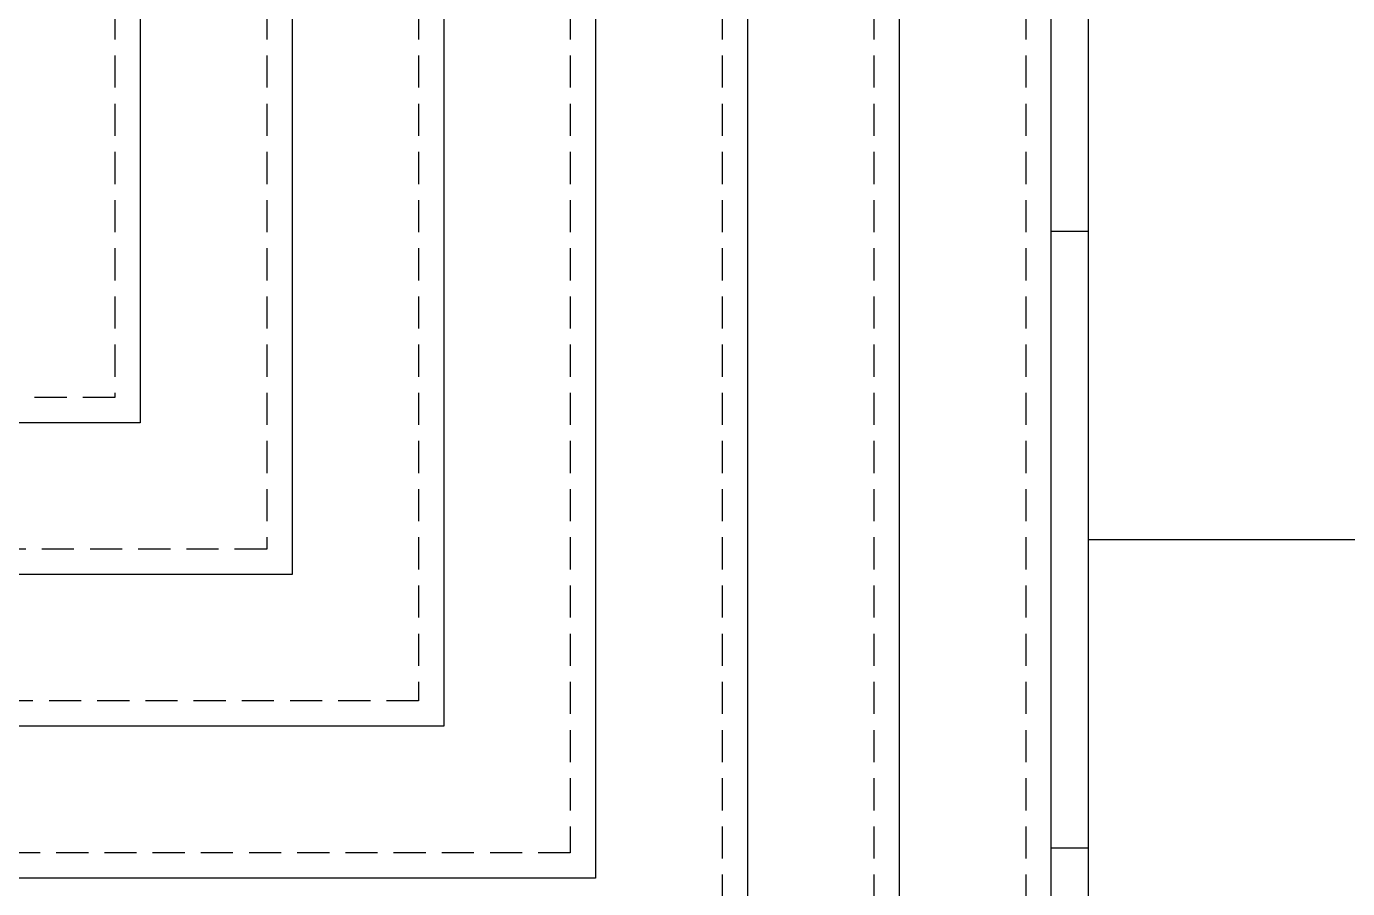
# Model space of a CAD drawing. Header units: inches. Extents: x 21 to 32698, y 13 to 3712.
# Drawn here: x 5324.3 to 5585.4, y 665 to 835.4 of the extents above; entities that cross this region are included whole.
import ezdxf

# ---------------------------------------------------------------- set-up
doc = ezdxf.new("R2010")
doc.units = ezdxf.units.IN
doc.header["$MEASUREMENT"] = 0
doc.linetypes.add('HIDDEN', pattern=[9.525, 6.35, -3.175])
for name, color, linetype, lineweight in [('Z_MİM_-KM-PATTERN-00', 8, 'Continuous', 25), ('Z_MİM_-KM-PAVEMENT', 8, 'Continuous', 25), ('Z_MİM_-KM-STRS', 8, 'Continuous', 25), ('Z_MİM_-KM-STRS-HID', 8, 'HIDDEN', 25)]:
    doc.layers.add(name, color=color, linetype=linetype, lineweight=lineweight)

# ---------------------------------------------------------------- blocks, each defined once
blk = doc.blocks.new('TRETUVAR')
at = {"layer": 'Z_MİM_-KM-PATTERN-00'}
h = blk.add_hatch(dxfattribs=at)
h.set_pattern_fill('AR-B816', color=256, scale=0.3, angle=90)
h.set_pattern_definition([(90, (21322.77, 490.03), (-60.96, 4e-15), []), (180, (21322.77, 490.03), (-60.96, -60.96), [60.96, -60.96])])
h.paths.add_polyline_path([(22632.77, 2700.03), (19252.77, 2700.03), (19252.77, 2750.03), (19097.77, 2750.03), (19097.77, 2610.03), (22542.77, 2610.03), (22542.77, 2080.13), (22697.77, 2080.13), (22697.77, 1460.13), (22542.77, 1460.13), (22542.77, 980.03), (21222.77, 980.03), (21222.77, 590.03), (20152.77, 590.03), (20152.77, 980.03), (19012.77, 980.03), (19012.77, 1635.03), (18722.77, 1635.03), (18722.77, 2610.03), (18807.77, 2610.03), (18807.77, 2750.03), (18632.77, 2750.03), (18632.77, 1545.03), (18922.77, 1545.03), (18922.77, 890.03), (19882.77, 890.03), (19882.77, 665.02), (20022.75, 665.03), (20022.77, 490.03), (21322.77, 490.03), (21322.77, 890.03), (22632.77, 890.03), (22632.77, 1220.13), (22797.77, 1220.13), (22797.77, 2180.13), (22632.77, 2180.13)])
h.paths.add_polyline_path([(19082.77, 2750.03), (18822.77, 2750.03), (18822.77, 2610.03), (19082.77, 2610.03)], flags=16)
at = {"layer": 'Z_MİM_-KM-PAVEMENT'}
blk.add_lwpolyline([(22542.77, 1460.13), (22542.77, 980.03), (21222.77, 980.03), (21222.77, 590.03), (20152.77, 590.03), (20152.77, 980.03), (19012.77, 980.03), (19012.77, 1635.03), (18722.77, 1635.03), (18722.77, 2610.03), (22542.77, 2610.03), (22542.77, 2080.13), (22697.77, 2080.13), (22697.77, 1460.13)], close=True, dxfattribs=at)

msp = doc.modelspace()

# ---------------------------------------------------------------- linework, layer by layer
at = {"layer": 'Z_MİM_-KM-STRS'}
for points in [[(5526.76, 982.08), (5526.76, 577.08), (4456.76, 577.08), (4456.76, 982.08)], [(5496.76, 982.08), (5496.76, 607.08), (4486.76, 607.08), (4486.76, 982.08)], [(5466.76, 982.08), (5466.76, 637.08), (4516.76, 637.08), (4516.76, 982.08)], [(5436.76, 982.08), (5436.76, 667.08), (4546.76, 667.08), (4546.76, 982.08)], [(5406.76, 982.08), (5406.76, 697.08), (4576.76, 697.08), (4576.76, 982.08)], [(5376.76, 982.08), (5376.76, 727.08), (4606.76, 727.08), (4606.76, 982.08)], [(5346.76, 982.08), (5346.76, 757.08), (4636.76, 757.08), (4636.76, 982.08)]]:
    msp.add_lwpolyline(points, dxfattribs=at)
at = {"layer": 'Z_MİM_-KM-STRS-HID'}
for points in [[(5521.76, 982.08), (5521.76, 582.08), (4461.76, 582.08), (4461.76, 982.08)], [(5491.76, 982.08), (5491.76, 612.08), (4491.76, 612.08), (4491.76, 982.08)], [(5461.76, 982.08), (5461.76, 642.08), (4521.76, 642.08), (4521.76, 982.08)], [(5431.76, 982.08), (5431.76, 672.08), (4551.76, 672.08), (4551.76, 982.08)], [(5401.76, 982.08), (5401.76, 702.08), (4581.76, 702.08), (4581.76, 982.08)], [(5371.76, 982.08), (5371.76, 732.08), (4611.76, 732.08), (4611.76, 982.08)], [(5341.76, 982.08), (5341.76, 762.08), (4641.76, 762.08), (4641.76, 982.08)]]:
    msp.add_lwpolyline(points, dxfattribs=at)

# ---------------------------------------------------------------- block references
at = {"layer": 'Z_MİM_-KM-STRS'}
msp.add_blockref('TRETUVAR', (-15696.01, -12.95), dxfattribs=at)

doc.saveas('drawing.dxf')
